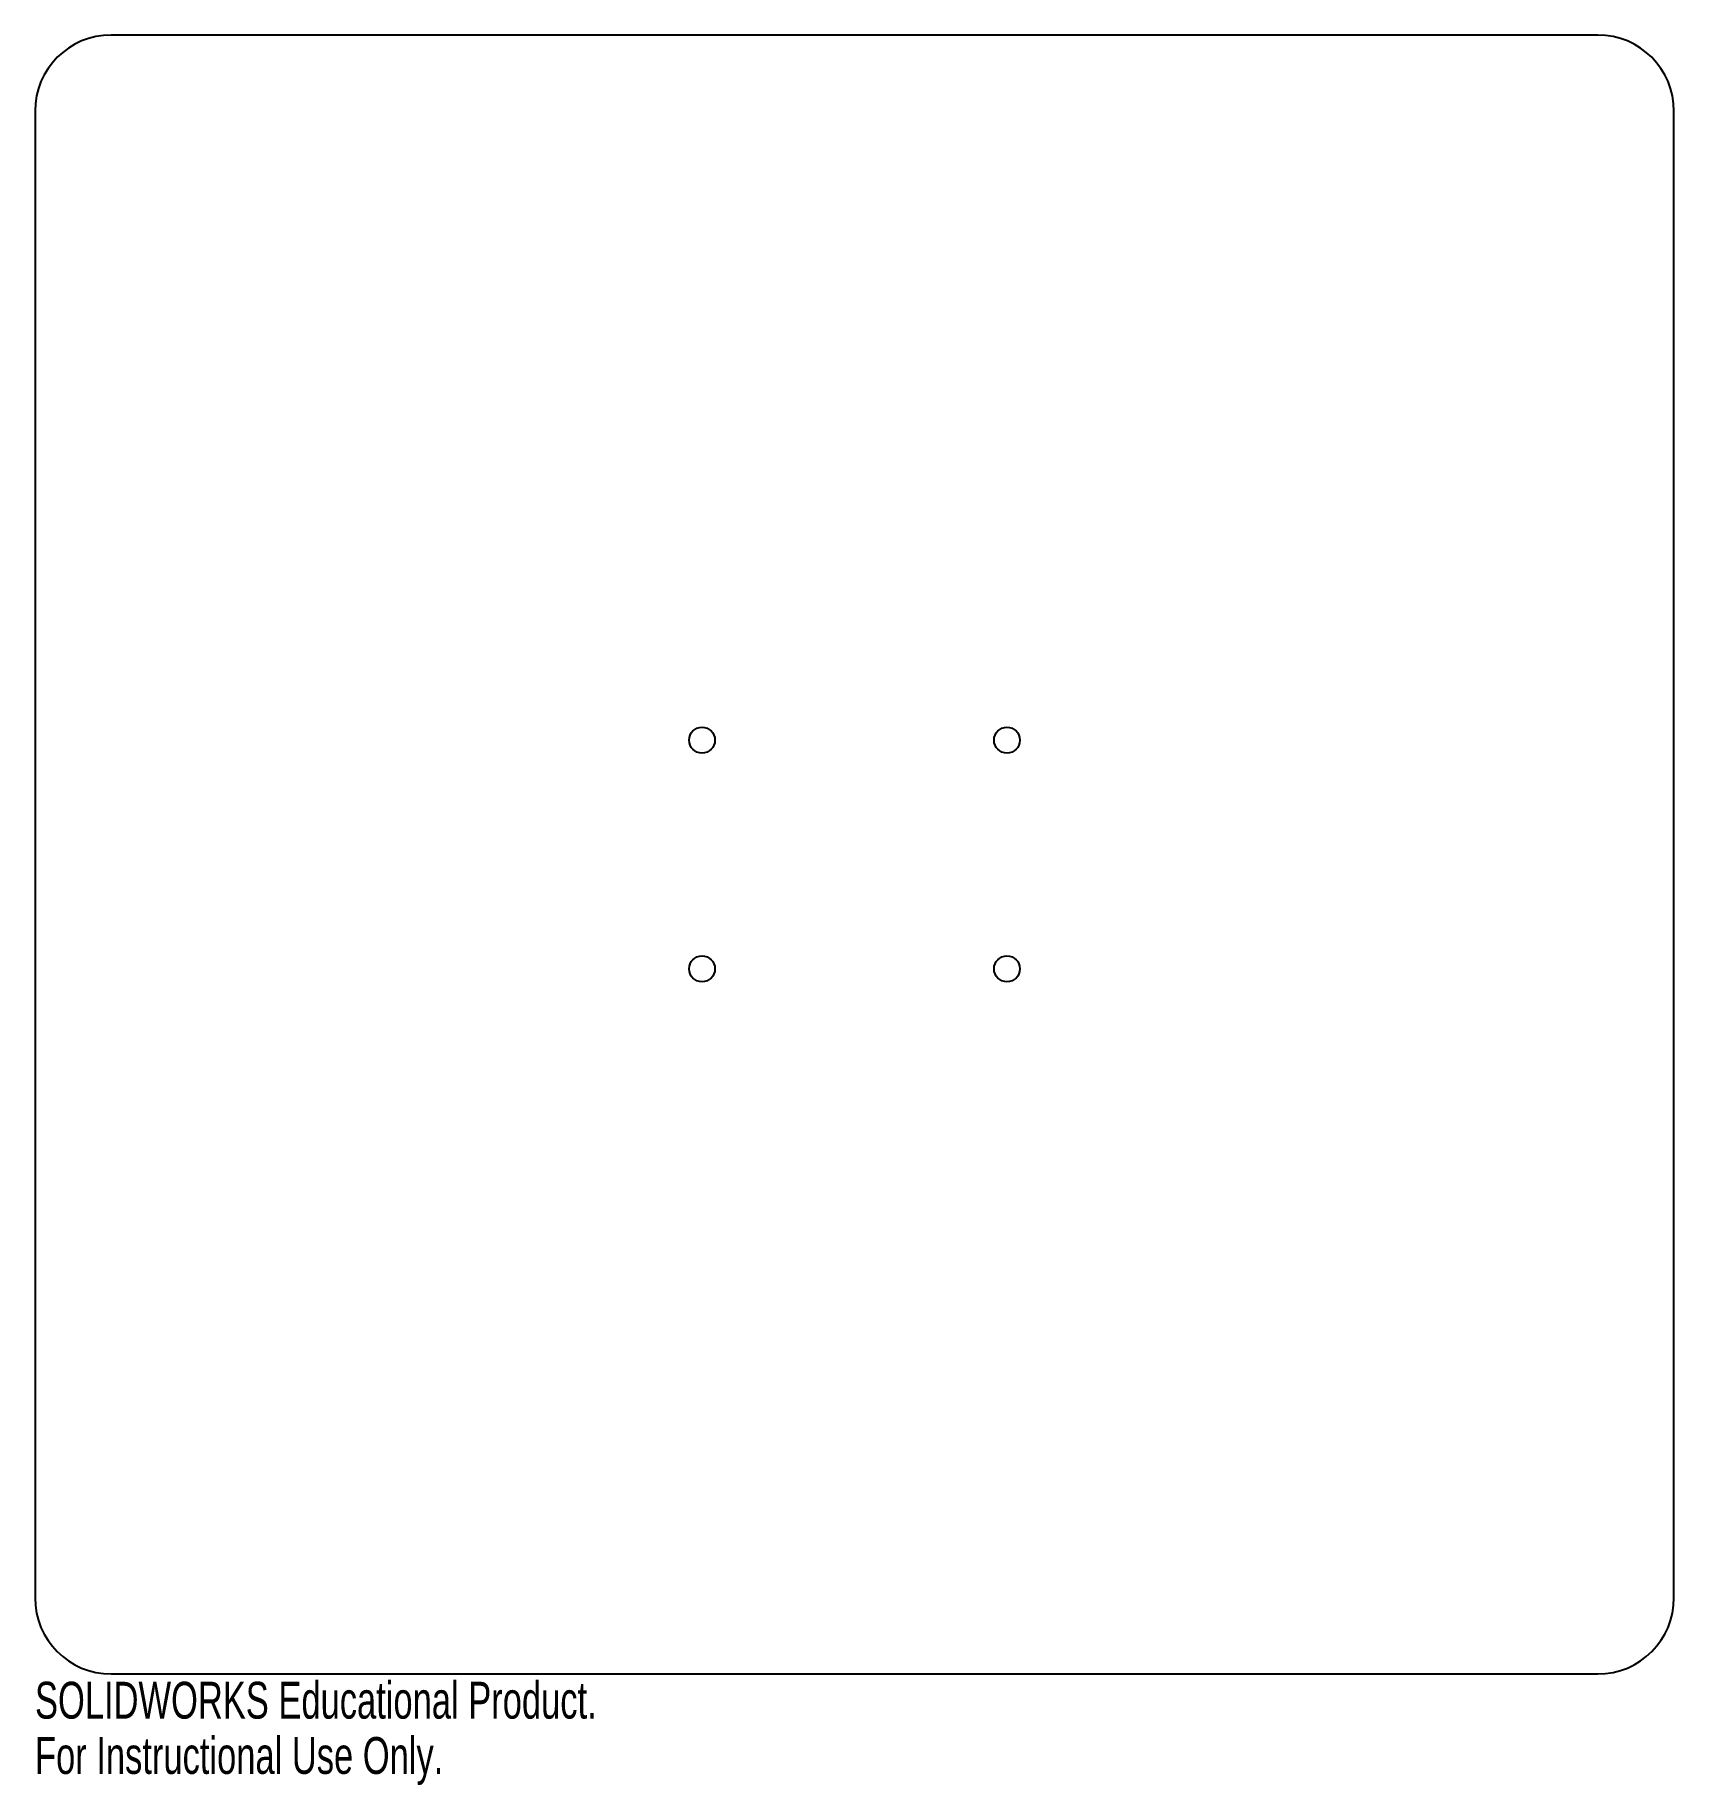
# Model space of a CAD drawing. Header units: millimetres. Extents: x -108 to 108, y -122 to 108.
import ezdxf

# ---------------------------------------------------------------- set-up
doc = ezdxf.new("R2010")
doc.units = ezdxf.units.MM
doc.styles.add('SLDTEXTSTYLE0', font='TXT', dxfattribs={"width": 0.7})

msp = doc.modelspace()

# ---------------------------------------------------------------- linework, layer by layer
at = {"color": 7, "linetype": 'Continuous', "lineweight": 25}
for p, q in [((97.5, 107.5), (-97.5, 107.5)), ((-107.5, 97.5), (-107.5, -97.5)), ((107.5, -97.5), (107.5, 97.5)), ((-97.5, -107.5), (97.5, -107.5))]:
    msp.add_line(p, q, dxfattribs=at)
for centre in [(-20, 15), (20, 15), (-20, -15), (20, -15)]:
    msp.add_circle(centre, 1.7, dxfattribs=at)
for centre, start, end in [((-97.5, 97.5), 90, 180), ((97.5, 97.5), 0, 90), ((-97.5, -97.5), 180, 270), ((97.5, -97.5), 270, 0)]:
    msp.add_arc(centre, 10, start, end, dxfattribs=at)

# ---------------------------------------------------------------- texts
at = {"color": 7, "linetype": 'Continuous', "char_height": 4.8336, "attachment_point": 1, "style": 'SLDTEXTSTYLE0'}
for s, insert in [('SOLIDWORKS Educational Product.', (-107.5, -108.52)), ('For Instructional Use Only.', (-107.5, -115.77))]:
    msp.add_mtext(s, dxfattribs=dict(at, insert=insert))

doc.saveas('drawing.dxf')
